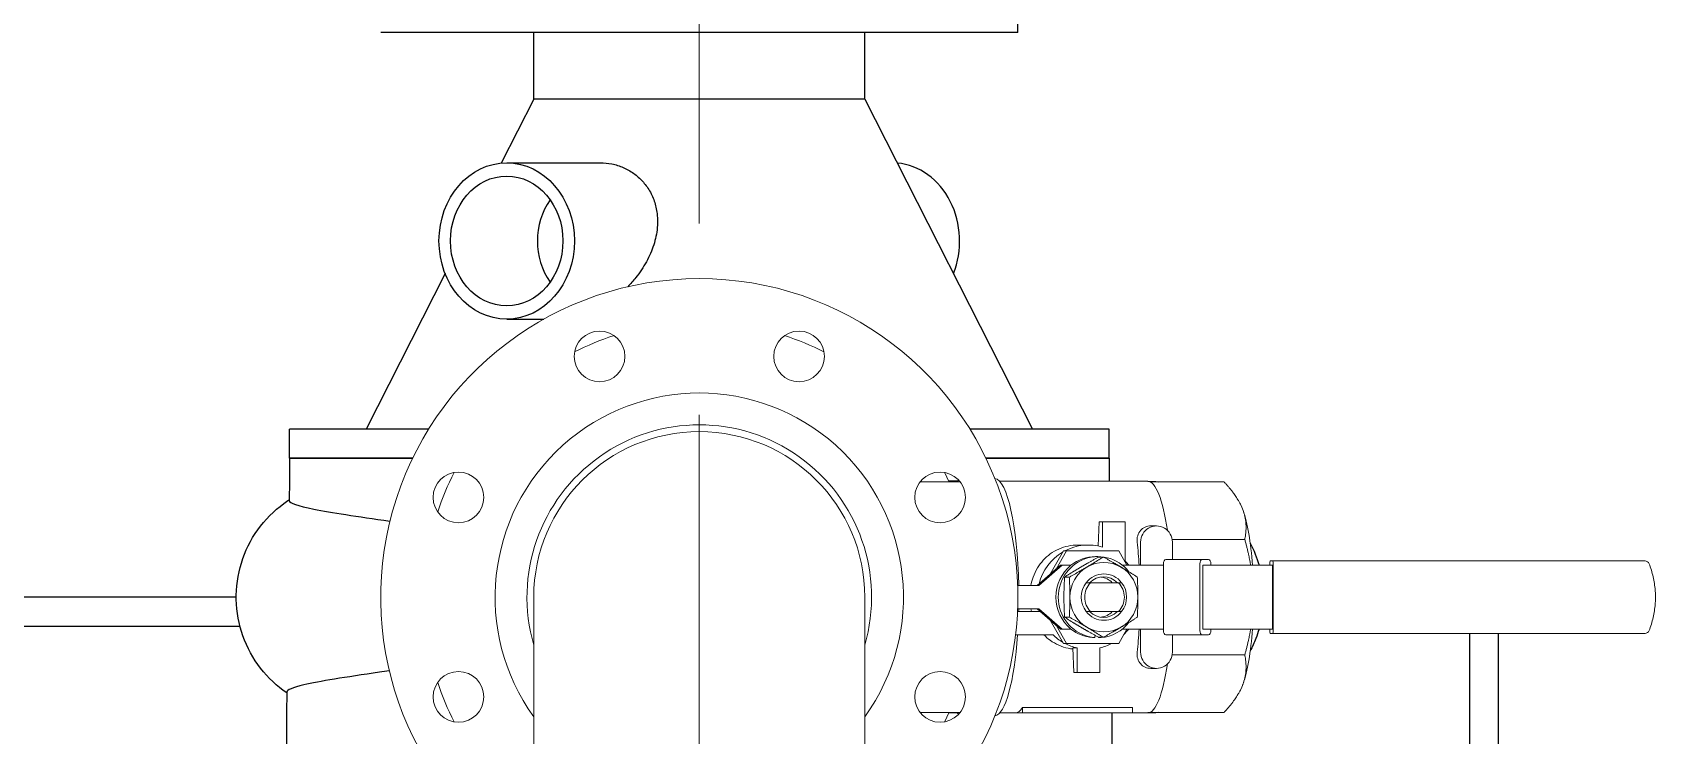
# Model space of a CAD drawing. Header units: millimetres. Extents: x 0 to 100323, y 0 to 59400.
# Drawn here: x 25426 to 25987, y 21318 to 21561 of the extents above; entities that cross this region are included whole.
import ezdxf

# ---------------------------------------------------------------- set-up
doc = ezdxf.new("R2010")
doc.units = ezdxf.units.MM
doc.header["$LTSCALE"] = 100
doc.linetypes.add('CHAIN', pattern=[0.3543, 0.2362, -0.0295, 0.0591, -0.0295])
doc.layers.add('Centerline', color=7, linetype='Continuous', lineweight=18)
doc.layers.add('Visible', color=7, linetype='Continuous', lineweight=25)
doc.layers.add('P_Biomass (BM)', color=150, linetype='Continuous', lineweight=18, true_color=0x007fff)

msp = doc.modelspace()

# ---------------------------------------------------------------- linework, layer by layer
at = {"layer": 'Centerline', "linetype": 'CHAIN', "ltscale": 10.952763}
msp.add_line((25656.63, 21494.62), (25656.63, 22480.3), dxfattribs=at)
at = {"layer": 'Centerline', "linetype": 'CHAIN', "ltscale": 10.411914}
msp.add_line((25656.63, 20491.62), (25656.63, 21428.62), dxfattribs=at)
at = {"layer": 'P_Biomass (BM)'}
for p, q in [((25746.66, 21405.46), (25732.89, 21405.46)), ((25760.33, 21405.62), (25811.5, 21405.62)), ((25812.24, 21405.46), (25837.83, 21405.46)), ((25843.46, 21397.72), (25843.28, 21398.08)), ((25794.71, 21391.68), (25794.37, 21383.29)), ((25795.86, 21391.68), (25794.71, 21391.68)), ((25803.69, 21391.68), (25795.86, 21391.68)), ((25795.86, 21382.92), (25795.86, 21391.68)), ((25803.69, 21378.07), (25803.69, 21391.68)), ((25812.55, 21390.22), (25814.51, 21390.22)), ((25782.35, 21381.62), (25777.77, 21373.53)), ((25783.38, 21381.62), (25779.8, 21375.28)), ((25782.35, 21381.62), (25783.38, 21381.62)), ((25801.46, 21381.62), (25783.38, 21381.62)), ((25790.97, 21383.62), (25787.39, 21383.62)), ((25804.28, 21376.62), (25801.46, 21381.62)), ((25809.03, 21384.62), (25809.03, 21376.62)), ((25819.91, 21385.54), (25844.98, 21385.54)), ((25819.99, 21378.62), (25819.99, 21384.62)), ((25773.27, 21369.62), (25781.35, 21376.62)), ((25773.89, 21369.62), (25781.97, 21376.62)), ((25781.97, 21376.62), (25781.35, 21376.62)), ((25781.97, 21376.62), (25784.98, 21376.62)), ((25793.45, 21379.62), (25794.28, 21379.62)), ((25794.5, 21379.48), (25796.13, 21379.48)), ((25802.75, 21376.62), (25815.72, 21376.62)), ((25815.72, 21376.62), (25816.88, 21376.62)), ((25816.88, 21377.12), (25816.88, 21354.12)), ((25817.7, 21378.62), (25830.28, 21378.62)), ((25829.46, 21377.12), (25829.46, 21354.12)), ((25832.46, 21378.62), (25830.28, 21378.62)), ((25830.55, 21354.62), (25830.55, 21376.62)), ((25830.55, 21376.62), (25848.04, 21376.62)), ((25833.28, 21377.12), (25833.28, 21376.62)), ((25852.56, 21376.62), (25848.04, 21376.62)), ((25852.56, 21376.62), (25854.51, 21376.62)), ((25853.89, 21378.12), (25854.51, 21378.12)), ((25854.51, 21378.12), (25983.19, 21378.12)), ((25854.51, 21376.62), (25854.51, 21354.62)), ((25854.82, 21376.62), (25854.82, 21354.62)), ((25766.55, 21369.62), (25766.78, 21369.62)), ((25773.89, 21369.62), (25766.78, 21369.62)), ((25782.76, 21372.55), (25784.39, 21372.55)), ((25801.35, 21370.62), (25791.77, 21370.62)), ((25599.48, 21365.62), (25599.48, 21213.62)), ((25713.78, 21213.62), (25713.78, 21365.62)), ((25774.05, 21360.62), (25766.51, 21360.62)), ((25766.55, 21361.62), (25766.78, 21361.62)), ((25766.78, 21361.62), (25773.89, 21361.62)), ((25781.35, 21354.62), (25773.27, 21361.62)), ((25781.97, 21354.62), (25773.89, 21361.62)), ((25782.76, 21358.7), (25784.39, 21358.7)), ((25791.77, 21360.62), (25801.35, 21360.62)), ((25777.77, 21357.72), (25782.35, 21349.62)), ((25779.8, 21355.97), (25783.38, 21349.62)), ((25781.97, 21354.62), (25781.35, 21354.62)), ((25781.97, 21354.62), (25784.98, 21354.62)), ((25801.46, 21349.62), (25804.28, 21354.62)), ((25802.75, 21354.62), (25815.72, 21354.62)), ((25809.03, 21354.62), (25809.03, 21346.62)), ((25815.72, 21354.62), (25816.88, 21354.62)), ((25830.55, 21354.62), (25848.04, 21354.62)), ((25833.28, 21354.62), (25833.28, 21354.12)), ((25852.56, 21354.62), (25848.04, 21354.62)), ((25852.56, 21354.62), (25854.51, 21354.62)), ((25853.89, 21353.12), (25854.51, 21353.12)), ((25983.19, 21353.12), (25854.51, 21353.12)), ((25778.79, 21352.62), (25765.86, 21352.62)), ((25782.35, 21349.62), (25783.38, 21349.62)), ((25783.38, 21349.62), (25801.46, 21349.62)), ((25785.56, 21348.07), (25787.06, 21348.07)), ((25785.56, 21348.07), (25785.97, 21339.59)), ((25787.06, 21339.59), (25787.06, 21348.07)), ((25793.21, 21351.67), (25792.38, 21351.67)), ((25793.27, 21352.45), (25793.21, 21351.67)), ((25794.5, 21351.77), (25796.13, 21351.77)), ((25794.52, 21351.77), (25794.53, 21351.67)), ((25795.36, 21351.67), (25794.53, 21351.67)), ((25794.88, 21339.59), (25794.88, 21348.07)), ((25795.35, 21351.77), (25795.36, 21351.67)), ((25830.28, 21352.62), (25817.7, 21352.62)), ((25819.99, 21346.62), (25819.99, 21352.62)), ((25832.46, 21352.62), (25830.28, 21352.62)), ((25819.91, 21345.71), (25844.98, 21345.71)), ((25785.97, 21339.59), (25787.06, 21339.59)), ((25794.88, 21339.59), (25787.06, 21339.59)), ((25812.55, 21341.02), (25814.51, 21341.02)), ((25843.46, 21333.53), (25843.28, 21333.17)), ((25746.66, 21325.79), (25732.89, 21325.79)), ((25760.33, 21325.62), (25765.76, 21325.62)), ((25768.28, 21325.62), (25765.76, 21325.62)), ((25768.28, 21327.52), (25806.19, 21327.52)), ((25768.28, 21327.52), (25768.28, 21325.62)), ((25806.19, 21325.62), (25768.28, 21325.62)), ((25806.19, 21327.52), (25806.19, 21325.62)), ((25806.19, 21325.62), (25811.5, 21325.62)), ((25812.24, 21325.79), (25837.83, 21325.79))]:
    msp.add_line(p, q, dxfattribs=at)
for centre in [(25622.19, 21448.77), (25691.07, 21448.77), (25573.48, 21400.07), (25739.78, 21400.07), (25573.48, 21331.18), (25739.78, 21331.18)]:
    msp.add_circle(centre, 8.75, dxfattribs=at)
for centre, radius, start, end in [((25656.63, 21365.62), 110, 301.3018, 238.6982), ((25656.63, 21365.62), 95, 108.0494, 116.9506), ((25656.63, 21365.62), 95, 63.0494, 71.9506), ((25656.63, 21365.62), 70.5, 324.1583, 215.8417), ((25656.63, 21365.62), 59.5, 343.8433, 196.1567), ((25656.63, 21365.62), 57.15, 0, 180), ((25656.63, 21365.62), 95, 153.0494, 161.9506), ((25656.63, 21365.62), 95, 24.7928, 26.9506), ((25983.19, 21376.62), 1.5, 21.662, 90), ((25983.19, 21354.62), 1.5, 270, 338.338), ((25656.63, 21365.62), 95, 198.0494, 206.9506), ((25656.63, 21365.62), 95, 333.0494, 335.2072)]:
    msp.add_arc(centre, radius, start, end, dxfattribs=at)
for centre, major_axis, ratio, start_param, end_param in [((25747.61, 21365.62), (0, 41), 0.207079, 0.169937, 0.238733), ((25758.47, 21365.62), (0, 41), 0.207079, 4.810105, 6.255324), ((25811.5, 21365.62), (0, 40), 0.207079, 5.327408, 6.283185), ((25840.85, 21365.62), (0, 34.5), 0.207079, 5.759587, 5.907815), ((25840.85, 21365.62), (0, -34.5), 0.207079, 1.895302, 2.617994), ((25814.51, 21384.62), (0, 5.6), 0.978324, 4.712389, 7.853982), ((25790.97, 21365.62), (0, 18), 0.978324, 0.528612, 1.313342), ((25794.28, 21365.62), (0, 14), 0.978324, 5.38526, 9.346238), ((25790.97, 21365.62), (0, 18), 0.978324, 6.001705, 6.759068), ((25800.54, 21365.62), (0, 40), 0.207079, 4.990979, 5.207353), ((25793.45, 21365.62), (0, 14), 0.978324, 0.666946, 2.474646), ((25796.35, 21365.62), (0, -12), 0.978324, 3.665191, 4.712389), ((25793.45, 21365.62), (0, 14), 0.978324, 0, 0.666946), ((25796.35, 21365.62), (0, 12), 0.978324, 5.759587, 6.806784), ((25796.35, 21365.62), (0, 12), 0.978324, 4.712389, 5.759587), ((25790.97, 21365.62), (0, -18), 0.978324, 2.22826, 2.334583), ((25817.7, 21377.12), (0, 1.5), 0.545353, 0, 1.570796), ((25830.28, 21377.12), (0, 1.5), 0.545353, 0, 1.570796), ((25832.46, 21377.12), (0, 1.5), 0.545353, 4.712389, 6.283185), ((25853.89, 21376.62), (0, 1.5), 0.207079, 0, 1.570796), ((25854.51, 21376.62), (0, 1.5), 0.207079, 4.712389, 6.283185), ((25796.35, 21365.62), (0, 8), 0.978324, 0.895665, 2.245928), ((25796.56, 21365.62), (0, 7), 0.978324, 0.775193, 2.366399), ((25796.35, 21365.62), (0, 8), 0.978324, 5.387521, 7.17885), ((25796.21, 21365.62), (0, 7), 0.978324, 5.507992, 7.058379), ((25794.43, 21365.62), (0, 7), 0.978324, 5.507992, 6.153186), ((25796.56, 21365.62), (0, -7), 0.978324, 0.775193, 2.366399), ((25796.35, 21365.62), (0, -8), 0.978324, 0.895665, 2.245928), ((25796.35, 21365.62), (0, -12), 0.978324, 4.712389, 5.759587), ((25796.35, 21365.62), (0, 12), 0.978324, 3.665191, 4.712389), ((25758.47, 21365.62), (0, -41), 0.207079, 1.448541, 1.47308), ((25790.97, 21365.62), (0, 18), 0.978324, 1.82825, 1.852276), ((25796.35, 21365.62), (0, -8), 0.978324, 5.387521, 7.17885), ((25796.21, 21365.62), (0, -7), 0.978324, 5.507992, 7.058379), ((25794.43, 21365.62), (0, -7), 0.978324, 0.129999, 0.775193), ((25793.45, 21365.62), (0, -14), 0.978324, 5.616239, 6.204645), ((25796.35, 21365.62), (0, -12), 0.978324, 5.759587, 6.806784), ((25794.28, 21365.62), (0, -14), 0.978324, 0.07854, 0.897925), ((25790.97, 21365.62), (0, -18), 0.978324, 0.764031, 0.913333), ((25800.54, 21365.62), (0, 40), 0.207079, 4.217425, 4.433799), ((25817.7, 21354.12), (0, -1.5), 0.545353, 4.712389, 6.283185), ((25830.28, 21354.12), (0, -1.5), 0.545353, 4.712389, 6.283185), ((25832.46, 21354.12), (0, -1.5), 0.545353, 0, 1.570796), ((25840.85, 21365.62), (0, -34.5), 0.207079, 0.523599, 1.24629), ((25853.89, 21354.62), (0, -1.5), 0.207079, 4.712389, 6.283185), ((25854.51, 21354.62), (0, -1.5), 0.207079, 0, 1.570796), ((25758.47, 21365.62), (0, -41), 0.207079, 0.027861, 1.248155), ((25790.97, 21365.62), (0, 18), 0.978324, 2.377806, 2.61298), ((25790.97, 21365.62), (0, -18), 0.978324, 5.807303, 6.059092), ((25790.97, 21365.62), (0, -18), 0.978324, 0.224093, 0.475882), ((25814.51, 21346.62), (0, -5.6), 0.978324, 4.712389, 7.853982), ((25811.5, 21365.62), (0, -40), 0.207079, 0, 0.955777), ((25840.85, 21365.62), (0, -34.5), 0.207079, 0.375371, 0.523599), ((25747.61, 21365.62), (0, -41), 0.207079, 6.044452, 6.113249), ((25765.76, 21365.62), (0, -40), 0.207079, 0, 0.309096)]:
    msp.add_ellipse(centre, major_axis=major_axis, ratio=ratio, start_param=start_param, end_param=end_param, dxfattribs=at)
for points, weights in [([(25837.83, 21405.46), (25842.76, 21400.12), (25844.42, 21395.5)], [1.65050105335, 1.77816775413, 1.77816775413]), ([(25844.42, 21395.5), (25846.08, 21390.88), (25844.98, 21385.54)], [1.77816775413, 1.77816775413, 1.65050105335]), ([(25844.98, 21385.54), (25846.29, 21380.87), (25847.02, 21376.62)], [1.65050105335, 1.70404872093, 1.73513671276]), ([(25782.76, 21372.55), (25785.69, 21374.41), (25788.41, 21376.02)], [1.66506350946, 1.79385662014, 1.79385662014]), ([(25784.39, 21372.55), (25787.76, 21374.41), (25790.48, 21376.02)], [1.66506350946, 1.79385662014, 1.79385662014]), ([(25788.41, 21376.02), (25791.14, 21377.62), (25794.5, 21379.48)], [1.79385662014, 1.79385662014, 1.66506350946]), ([(25790.48, 21376.02), (25793.21, 21377.62), (25796.13, 21379.48)], [1.79385662014, 1.79385662014, 1.66506350946]), ([(25796.13, 21379.48), (25799.5, 21377.62), (25802.22, 21376.02)], [1.66506350946, 1.79385662014, 1.79385662014]), ([(25802.22, 21376.02), (25804.95, 21374.41), (25807.87, 21372.55)], [1.79385662014, 1.79385662014, 1.66506350946]), ([(25782.54, 21365.62), (25782.54, 21368.84), (25782.76, 21372.55)], [1.79385662014, 1.79385662014, 1.66506350946]), ([(25784.61, 21365.62), (25784.61, 21368.84), (25784.39, 21372.55)], [1.79385662014, 1.79385662014, 1.66506350946]), ([(25790.24, 21370.62), (25791.06, 21370.62), (25791.77, 21370.62)], [1.14874156311, 1.12552357002, 1.09389498572]), ([(25801.35, 21370.62), (25801.88, 21370.62), (25802.46, 21370.62)], [1.09389498572, 1.12552357002, 1.14874156311]), ([(25808.09, 21365.62), (25808.09, 21368.84), (25807.87, 21372.55)], [1.79385662014, 1.79385662014, 1.66506350946]), ([(25782.76, 21358.7), (25782.54, 21362.41), (25782.54, 21365.62)], [1.66506350946, 1.79385662014, 1.79385662014]), ([(25784.39, 21358.7), (25784.61, 21362.41), (25784.61, 21365.62)], [1.66506350946, 1.79385662014, 1.79385662014]), ([(25807.87, 21358.7), (25808.09, 21362.41), (25808.09, 21365.62)], [1.66506350946, 1.79385662014, 1.79385662014]), ([(25788.41, 21355.23), (25785.69, 21356.84), (25782.76, 21358.7)], [1.79385662014, 1.79385662014, 1.66506350946]), ([(25790.48, 21355.23), (25787.76, 21356.84), (25784.39, 21358.7)], [1.79385662014, 1.79385662014, 1.66506350946]), ([(25791.77, 21360.62), (25791.06, 21360.62), (25790.24, 21360.62)], [1.09389498572, 1.12552357002, 1.14874156311]), ([(25802.46, 21360.62), (25801.88, 21360.62), (25801.35, 21360.62)], [1.14874156311, 1.12552357002, 1.09389498572]), ([(25807.87, 21358.7), (25804.95, 21356.84), (25802.22, 21355.23)], [1.66506350946, 1.79385662014, 1.79385662014]), ([(25794.5, 21351.77), (25791.14, 21353.62), (25788.41, 21355.23)], [1.66506350946, 1.79385662014, 1.79385662014]), ([(25796.13, 21351.77), (25793.21, 21353.62), (25790.48, 21355.23)], [1.66506350946, 1.79385662014, 1.79385662014]), ([(25802.22, 21355.23), (25799.5, 21353.62), (25796.13, 21351.77)], [1.79385662014, 1.79385662014, 1.66506350946]), ([(25847.02, 21354.62), (25846.29, 21350.38), (25844.98, 21345.71)], [1.73513671276, 1.70404872093, 1.65050105335]), ([(25844.98, 21345.71), (25846.08, 21340.37), (25844.42, 21335.75)], [1.65050105335, 1.77816775413, 1.77816775413]), ([(25844.42, 21335.75), (25842.76, 21331.12), (25837.83, 21325.79)], [1.77816775413, 1.77816775413, 1.65050105335])]:
    msp.add_rational_spline(points, weights, degree=2, dxfattribs=at)
for points, knots in [([(25807.83, 21384.62), (25807.75, 21385.36), (25807.8, 21386.14), (25808.22, 21387.56), (25808.58, 21388.2), (25809.43, 21389.15), (25809.95, 21389.55), (25811.16, 21390.08), (25811.86, 21390.22), (25812.55, 21390.22)], [-2.73692, -2.73692, -2.73692, -2.73692, -2.4860529, -2.4860529, -2.2351859, -2.2351859, -2.0235457, -2.0235457, -1.8119056, -1.8119056, -1.8119056, -1.8119056]), ([(25771.07, 21369.62), (25771.27, 21370.62), (25771.55, 21371.61), (25772.31, 21373.66), (25772.82, 21374.72), (25774.01, 21376.67), (25774.68, 21377.56), (25776.11, 21379.14), (25776.93, 21379.89), (25778.73, 21381.2), (25779.71, 21381.77), (25781.78, 21382.7), (25782.88, 21383.05), (25785.12, 21383.51), (25786.27, 21383.62), (25787.39, 21383.62)], [-2.362384, -2.362384, -2.362384, -2.362384, -2.067447, -2.067447, -1.723262, -1.723262, -1.379078, -1.379078, -1.034308, -1.034308, -0.689539, -0.689539, -0.344769, -0.344769, 0, 0, 0, 0]), ([(25984.58, 21377.18), (25985.16, 21375.71), (25985.63, 21374.21), (25986.34, 21371.13), (25986.58, 21369.57), (25986.82, 21366.42), (25986.82, 21364.83), (25986.58, 21361.68), (25986.34, 21360.12), (25985.63, 21357.04), (25985.16, 21355.53), (25984.58, 21354.07)], [5.8975334, 5.8975334, 5.8975334, 5.8975334, 6.0517941, 6.0517941, 6.2060549, 6.2060549, 6.3603157, 6.3603157, 6.5145765, 6.5145765, 6.6688372, 6.6688372, 6.6688372, 6.6688372]), ([(25785.58, 21347.72), (25785.05, 21347.78), (25784.52, 21347.86), (25782.88, 21348.2), (25781.78, 21348.55), (25779.71, 21349.48), (25778.73, 21350.05), (25777.03, 21351.29), (25776.3, 21351.94), (25775.65, 21352.62)], [-5.327228, -5.327228, -5.327228, -5.327228, -5.166863, -5.166863, -4.822094, -4.822094, -4.477324, -4.477324, -4.172378, -4.172378, -4.172378, -4.172378]), ([(25807.83, 21346.62), (25807.75, 21345.89), (25807.8, 21345.11), (25808.22, 21343.69), (25808.58, 21343.05), (25809.43, 21342.1), (25809.95, 21341.7), (25811.16, 21341.17), (25811.86, 21341.02), (25812.55, 21341.02)], [-0.9250144, -0.9250144, -0.9250144, -0.9250144, -0.6741474, -0.6741474, -0.4232803, -0.4232803, -0.2116401, -0.2116401, 0, 0, 0, 0])]:
    msp.add_open_spline(points, degree=3, knots=knots, dxfattribs=at)
msp.add_open_spline([(25771.3, 21360.62), (25771.21, 21360.96), (25771.13, 21361.29), (25771.07, 21361.62)], degree=3, dxfattribs=at)
at = {"layer": 'Visible'}
for p, q in [((25766.63, 21560.62), (25766.63, 21585.62)), ((25766.63, 21560.62), (25546.63, 21560.62)), ((25599.48, 21537.62), (25599.48, 21560.62)), ((25713.78, 21537.62), (25713.78, 21560.62)), ((25599.48, 21537.62), (25588.27, 21515.54)), ((25713.78, 21537.62), (25599.48, 21537.62)), ((25713.78, 21537.62), (25771.63, 21423.62)), ((25590.13, 21515.62), (25622.47, 21515.62)), ((25568.89, 21477.34), (25541.63, 21423.62)), ((25590.13, 21461.62), (25602.92, 21461.62)), ((25563.16, 21423.62), (25515.13, 21423.62)), ((25515.13, 21413.62), (25515.13, 21423.62)), ((25798.13, 21423.62), (25750.09, 21423.62)), ((25798.13, 21413.62), (25798.13, 21423.62)), ((25515.13, 21413.62), (25557.65, 21413.62)), ((25515.13, 21413.62), (25515.13, 21405.62)), ((25557.65, 21413.62), (25515.13, 21413.62)), ((25755.6, 21413.62), (25798.13, 21413.62)), ((25798.13, 21413.62), (25755.6, 21413.62)), ((25798.13, 21413.62), (25798.13, 21405.62)), ((25515.13, 21405.62), (25515.04, 21398.98)), ((25745.74, 21405.62), (25742.79, 21405.62)), ((25811.52, 21405.62), (25811.49, 21405.62)), ((25496.74, 21365.62), (25382.63, 21365.62)), ((25392.63, 21355.62), (25498.01, 21355.62)), ((25922.63, 21353.12), (25922.63, 20675.62)), ((25932.63, 20665.62), (25932.63, 21353.12)), ((25514.22, 21332.84), (25514.13, 21325.62)), ((25514.13, 21325.62), (25514.13, 21307.62)), ((25745.74, 21325.62), (25742.79, 21325.62)), ((25799.13, 21325.62), (25799.13, 21307.62)), ((25811.53, 21325.62), (25811.49, 21325.62))]:
    msp.add_line(p, q, dxfattribs=at)
for major_axis in [(0, -27), (0, -22.42)]:
    msp.add_ellipse((25590.13, 21488.62), major_axis=major_axis, ratio=0.866025, dxfattribs=at)
for centre, major_axis, start_param, end_param in [((25723.13, 21488.62), (0, 27), 4.281172, 6.20367), ((25620.13, 21488.62), (0, -22.42), 4.0243, 5.400478)]:
    msp.add_ellipse(centre, major_axis=major_axis, ratio=0.866025, start_param=start_param, end_param=end_param, dxfattribs=at)
for points, knots in [([(25622.47, 21515.62), (25623.77, 21515.62), (25625.12, 21515.5), (25627.79, 21514.95), (25629.11, 21514.54), (25631.65, 21513.44), (25632.86, 21512.75), (25635.08, 21511.16), (25636.09, 21510.26), (25637.9, 21508.29), (25638.75, 21507.15), (25640.2, 21504.64), (25640.8, 21503.28), (25641.69, 21500.45), (25641.97, 21498.98), (25642.25, 21496.03), (25642.24, 21494.55), (25641.93, 21491.21), (25641.52, 21489.23), (25640.25, 21485.28), (25639.39, 21483.32), (25637.3, 21479.52), (25636.07, 21477.69), (25633.82, 21474.86), (25632.89, 21473.81), (25631.91, 21472.81)], [3.714235, 3.714235, 3.714235, 3.714235, 4.165586, 4.165586, 4.616938, 4.616938, 5.068289, 5.068289, 5.519641, 5.519641, 5.996848, 5.996848, 6.474055, 6.474055, 6.951262, 6.951262, 7.42847, 7.42847, 8.076235, 8.076235, 8.724001, 8.724001, 9.371766, 9.371766, 9.787639, 9.787639, 9.787639, 9.787639]), ([(25514.21, 21332.54), (25510.79, 21334.87), (25507.7, 21337.78), (25502.56, 21344.4), (25500.47, 21348.21), (25497.63, 21356.21), (25496.84, 21360.5), (25496.66, 21369.01), (25497.26, 21373.34), (25499.76, 21381.48), (25501.69, 21385.4), (25506.63, 21392.33), (25509.7, 21395.43), (25513.76, 21398.4), (25514.4, 21398.84), (25515.05, 21399.26)], [0.051805, 0.051805, 0.051805, 0.051805, 1.293682, 1.293682, 2.565842, 2.565842, 3.84176, 3.84176, 5.119135, 5.119135, 6.396595, 6.396595, 7.672723, 7.672723, 7.905461, 7.905461, 7.905461, 7.905461]), ([(25515.04, 21398.98), (25515.03, 21398.11), (25517.91, 21397.14), (25529.5, 21394.83), (25538.41, 21393.5), (25549.81, 21391.9)], [28.044424, 28.044424, 28.044424, 28.044424, 33.013939, 33.013939, 38.252493, 38.252493, 38.252493, 38.252493]), ([(25849.9, 21354.62), (25849.58, 21353.5), (25849.22, 21352.4), (25848.24, 21349.85), (25847.59, 21348.42), (25846.86, 21347.03)], [7.3637505, 7.3637505, 7.3637505, 7.3637505, 7.711944, 7.711944, 8.1810808, 8.1810808, 8.1810808, 8.1810808]), ([(25549.62, 21340.15), (25548.47, 21339.99), (25547.34, 21339.83), (25534.34, 21337.97), (25525.43, 21336.55), (25516.19, 21334.38), (25514.23, 21333.57), (25514.22, 21332.83)], [6.614098, 6.614098, 6.614098, 6.614098, 6.829986, 6.829986, 9.163706, 9.163706, 10.853966, 10.853966, 10.853966, 10.853966])]:
    msp.add_open_spline(points, degree=3, knots=knots, dxfattribs=at)
for points in [[(25811.53, 21405.62), (25812.73, 21405.62), (25813.93, 21405.57), (25815.12, 21405.46)], [(25846.86, 21384.22), (25848.13, 21381.8), (25849.16, 21379.24), (25849.91, 21376.62)], [(25815.12, 21325.79), (25813.93, 21325.68), (25812.72, 21325.62), (25811.53, 21325.62)]]:
    msp.add_open_spline(points, degree=3, dxfattribs=at)

doc.saveas('drawing.dxf')
